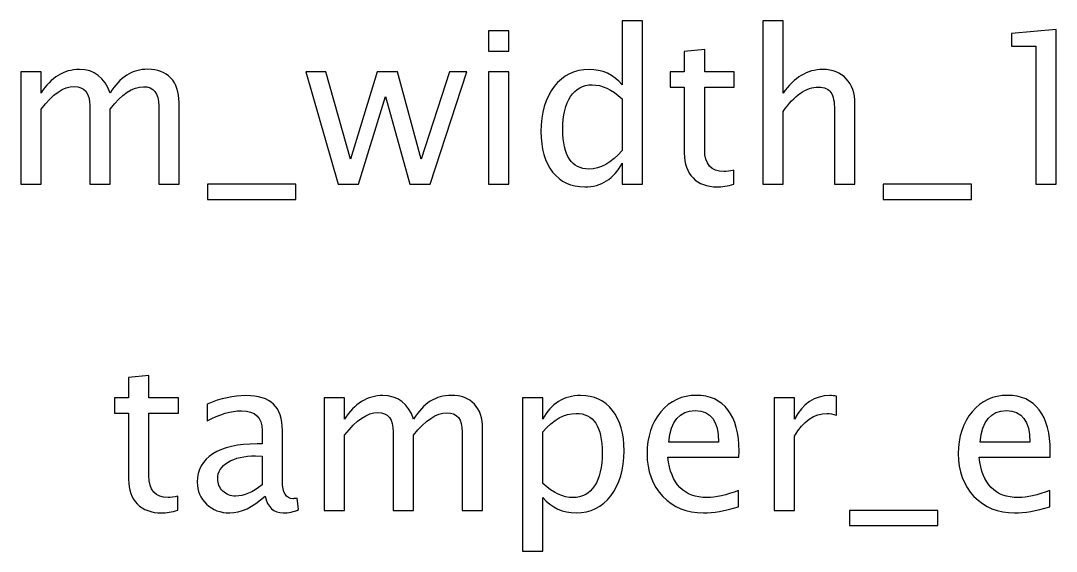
# Model space of a CAD drawing. Header units: centimetres. Extents: x -276 to 74, y -105 to 60.
# Drawn here: x -7.82 to -1.63, y 39.02 to 42.2 of the extents above; entities that cross this region are included whole.
import ezdxf

# ---------------------------------------------------------------- set-up
doc = ezdxf.new("R2010")
doc.units = ezdxf.units.CM
doc.header["$MEASUREMENT"] = 0
doc.layers.add('Layer 1', color=7, linetype='Continuous')

msp = doc.modelspace()

# ---------------------------------------------------------------- linework, layer by layer
at = {"layer": 'Layer 1'}
for points, knots in [([(-5.02428, 42.01516), (-5.02428, 42.01516), (-5.02428, 42.13708), (-5.02428, 42.13708), (-5.02428, 42.13708), (-5.02428, 42.13708), (-4.90236, 42.13708), (-4.90236, 42.13708), (-4.90236, 42.13708), (-4.90236, 42.13708), (-4.90236, 42.01516), (-4.90236, 42.01516), (-4.90236, 42.01516), (-4.90236, 42.01516), (-5.02428, 42.01516), (-5.02428, 42.01516)], [0, 0, 0, 0, 0.2, 0.2, 0.2, 0.2, 0.4, 0.4, 0.4, 0.4, 0.6, 0.6, 0.6, 0.6, 1, 1, 1, 1]), ([(-4.22418, 41.21887), (-4.22418, 41.21887), (-4.22418, 41.34524), (-4.22418, 41.34524), (-4.22418, 41.34524), (-4.27392, 41.25083), (-4.34885, 41.20363), (-4.44897, 41.20363), (-4.44897, 41.20363), (-4.53025, 41.20363), (-4.59417, 41.23305), (-4.64074, 41.29211), (-4.64074, 41.29211), (-4.68731, 41.35116), (-4.71059, 41.43181), (-4.71059, 41.53404), (-4.71059, 41.53404), (-4.71059, 41.6458), (-4.68413, 41.73576), (-4.63143, 41.80392), (-4.63143, 41.80392), (-4.57851, 41.87186), (-4.50908, 41.90594), (-4.42293, 41.90594), (-4.42293, 41.90594), (-4.34314, 41.90594), (-4.27667, 41.87546), (-4.22418, 41.81429), (-4.22418, 41.81429), (-4.22418, 41.81429), (-4.22418, 42.19804), (-4.22418, 42.19804), (-4.22418, 42.19804), (-4.22418, 42.19804), (-4.10226, 42.19804), (-4.10226, 42.19804), (-4.10226, 42.19804), (-4.10226, 42.19804), (-4.10226, 41.21887), (-4.10226, 41.21887), (-4.10226, 41.21887), (-4.10226, 41.21887), (-4.22418, 41.21887), (-4.22418, 41.21887)], [0, 0, 0, 0, 0.0833333, 0.0833333, 0.0833333, 0.0833333, 0.1666667, 0.1666667, 0.1666667, 0.1666667, 0.25, 0.25, 0.25, 0.25, 0.3333333, 0.3333333, 0.3333333, 0.3333333, 0.4166667, 0.4166667, 0.4166667, 0.4166667, 0.5, 0.5, 0.5, 0.5, 0.5833333, 0.5833333, 0.5833333, 0.5833333, 0.6666667, 0.6666667, 0.6666667, 0.6666667, 0.75, 0.75, 0.75, 0.75, 0.8333333, 0.8333333, 0.8333333, 0.8333333, 1, 1, 1, 1]), ([(-3.38302, 41.21887), (-3.38302, 41.21887), (-3.38302, 42.19804), (-3.38302, 42.19804), (-3.38302, 42.19804), (-3.38302, 42.19804), (-3.2611, 42.19804), (-3.2611, 42.19804), (-3.2611, 42.19804), (-3.2611, 42.19804), (-3.2611, 41.76476), (-3.2611, 41.76476), (-3.2611, 41.76476), (-3.19654, 41.85895), (-3.11738, 41.90594), (-3.02382, 41.90594), (-3.02382, 41.90594), (-2.96498, 41.90594), (-2.9182, 41.88753), (-2.8837, 41.85048), (-2.8837, 41.85048), (-2.8492, 41.81365), (-2.83184, 41.76391), (-2.83184, 41.70168), (-2.83184, 41.70168), (-2.83184, 41.70168), (-2.83184, 41.21887), (-2.83184, 41.21887), (-2.83184, 41.21887), (-2.83184, 41.21887), (-2.95376, 41.21887), (-2.95376, 41.21887), (-2.95376, 41.21887), (-2.95376, 41.21887), (-2.95376, 41.66189), (-2.95376, 41.66189), (-2.95376, 41.66189), (-2.95376, 41.71184), (-2.96117, 41.7474), (-2.97577, 41.76857), (-2.97577, 41.76857), (-2.99059, 41.78995), (-3.01493, 41.80053), (-3.04901, 41.80053), (-3.04901, 41.80053), (-3.12394, 41.80053), (-3.19464, 41.75164), (-3.2611, 41.65385), (-3.2611, 41.65385), (-3.2611, 41.65385), (-3.2611, 41.21887), (-3.2611, 41.21887), (-3.2611, 41.21887), (-3.2611, 41.21887), (-3.38302, 41.21887), (-3.38302, 41.21887)], [0, 0, 0, 0, 0.0666667, 0.0666667, 0.0666667, 0.0666667, 0.1333333, 0.1333333, 0.1333333, 0.1333333, 0.2, 0.2, 0.2, 0.2, 0.2666667, 0.2666667, 0.2666667, 0.2666667, 0.3333333, 0.3333333, 0.3333333, 0.3333333, 0.4, 0.4, 0.4, 0.4, 0.4666667, 0.4666667, 0.4666667, 0.4666667, 0.5333333, 0.5333333, 0.5333333, 0.5333333, 0.6, 0.6, 0.6, 0.6, 0.6666667, 0.6666667, 0.6666667, 0.6666667, 0.7333333, 0.7333333, 0.7333333, 0.7333333, 0.8, 0.8, 0.8, 0.8, 0.8666667, 0.8666667, 0.8666667, 0.8666667, 1, 1, 1, 1]), ([(-1.74895, 41.21887), (-1.74895, 41.21887), (-1.74895, 42.04564), (-1.74895, 42.04564), (-1.74895, 42.04564), (-1.74895, 42.04564), (-1.895, 42.04564), (-1.895, 42.04564), (-1.895, 42.04564), (-1.895, 42.04564), (-1.895, 42.12184), (-1.895, 42.12184), (-1.895, 42.12184), (-1.895, 42.12184), (-1.62703, 42.1447), (-1.62703, 42.1447), (-1.62703, 42.1447), (-1.62703, 42.1447), (-1.62703, 41.21887), (-1.62703, 41.21887), (-1.62703, 41.21887), (-1.62703, 41.21887), (-1.74895, 41.21887), (-1.74895, 41.21887)], [0, 0, 0, 0, 0.1428571, 0.1428571, 0.1428571, 0.1428571, 0.2857143, 0.2857143, 0.2857143, 0.2857143, 0.4285714, 0.4285714, 0.4285714, 0.4285714, 0.5714286, 0.5714286, 0.5714286, 0.5714286, 0.7142857, 0.7142857, 0.7142857, 0.7142857, 1, 1, 1, 1]), ([(-3.55701, 41.21908), (-3.59469, 41.20871), (-3.62749, 41.20363), (-3.65522, 41.20363), (-3.65522, 41.20363), (-3.71745, 41.20363), (-3.76592, 41.22141), (-3.80064, 41.25697), (-3.80064, 41.25697), (-3.83556, 41.29253), (-3.85292, 41.34185), (-3.85292, 41.40514), (-3.85292, 41.40514), (-3.85292, 41.40514), (-3.85292, 41.80053), (-3.85292, 41.80053), (-3.85292, 41.80053), (-3.85292, 41.80053), (-3.93716, 41.80053), (-3.93716, 41.80053), (-3.93716, 41.80053), (-3.93716, 41.80053), (-3.93716, 41.89197), (-3.93716, 41.89197), (-3.93716, 41.89197), (-3.93716, 41.89197), (-3.85292, 41.89197), (-3.85292, 41.89197), (-3.85292, 41.89197), (-3.85292, 41.89197), (-3.85292, 42.01368), (-3.85292, 42.01368), (-3.85292, 42.01368), (-3.85292, 42.01368), (-3.731, 42.02532), (-3.731, 42.02532), (-3.731, 42.02532), (-3.731, 42.02532), (-3.731, 41.89197), (-3.731, 41.89197), (-3.731, 41.89197), (-3.731, 41.89197), (-3.55447, 41.89197), (-3.55447, 41.89197), (-3.55447, 41.89197), (-3.55447, 41.89197), (-3.55447, 41.80053), (-3.55447, 41.80053), (-3.55447, 41.80053), (-3.55447, 41.80053), (-3.731, 41.80053), (-3.731, 41.80053), (-3.731, 41.80053), (-3.731, 41.80053), (-3.731, 41.42715), (-3.731, 41.42715), (-3.731, 41.42715), (-3.731, 41.3391), (-3.69269, 41.29507), (-3.61628, 41.29507), (-3.61628, 41.29507), (-3.59998, 41.29507), (-3.58029, 41.29782), (-3.55701, 41.30311), (-3.55701, 41.30311), (-3.55701, 41.30311), (-3.55701, 41.21908), (-3.55701, 41.21908)], [0, 0, 0, 0, 0.0555556, 0.0555556, 0.0555556, 0.0555556, 0.1111111, 0.1111111, 0.1111111, 0.1111111, 0.1666667, 0.1666667, 0.1666667, 0.1666667, 0.2222222, 0.2222222, 0.2222222, 0.2222222, 0.2777778, 0.2777778, 0.2777778, 0.2777778, 0.3333333, 0.3333333, 0.3333333, 0.3333333, 0.3888889, 0.3888889, 0.3888889, 0.3888889, 0.4444444, 0.4444444, 0.4444444, 0.4444444, 0.5, 0.5, 0.5, 0.5, 0.5555556, 0.5555556, 0.5555556, 0.5555556, 0.6111111, 0.6111111, 0.6111111, 0.6111111, 0.6666667, 0.6666667, 0.6666667, 0.6666667, 0.7222222, 0.7222222, 0.7222222, 0.7222222, 0.7777778, 0.7777778, 0.7777778, 0.7777778, 0.8333333, 0.8333333, 0.8333333, 0.8333333, 0.8888889, 0.8888889, 0.8888889, 0.8888889, 1, 1, 1, 1]), ([(-7.82358, 41.21887), (-7.82358, 41.21887), (-7.82358, 41.89197), (-7.82358, 41.89197), (-7.82358, 41.89197), (-7.82358, 41.89197), (-7.70166, 41.89197), (-7.70166, 41.89197), (-7.70166, 41.89197), (-7.70166, 41.89197), (-7.70166, 41.76476), (-7.70166, 41.76476), (-7.70166, 41.76476), (-7.64218, 41.85895), (-7.56598, 41.90594), (-7.47264, 41.90594), (-7.47264, 41.90594), (-7.38268, 41.90594), (-7.32151, 41.85895), (-7.28891, 41.76476), (-7.28891, 41.76476), (-7.23112, 41.8598), (-7.15577, 41.90721), (-7.06327, 41.90721), (-7.06327, 41.90721), (-7.00422, 41.90721), (-6.95829, 41.88985), (-6.92548, 41.85493), (-6.92548, 41.85493), (-6.89267, 41.82), (-6.87616, 41.77111), (-6.87616, 41.70824), (-6.87616, 41.70824), (-6.87616, 41.70824), (-6.87616, 41.21887), (-6.87616, 41.21887), (-6.87616, 41.21887), (-6.87616, 41.21887), (-6.99808, 41.21887), (-6.99808, 41.21887), (-6.99808, 41.21887), (-6.99808, 41.21887), (-6.99808, 41.68814), (-6.99808, 41.68814), (-6.99808, 41.68814), (-6.99808, 41.76476), (-7.02856, 41.80307), (-7.08952, 41.80307), (-7.08952, 41.80307), (-7.15281, 41.80307), (-7.21927, 41.75841), (-7.28891, 41.66887), (-7.28891, 41.66887), (-7.28891, 41.66887), (-7.28891, 41.21887), (-7.28891, 41.21887), (-7.28891, 41.21887), (-7.28891, 41.21887), (-7.41083, 41.21887), (-7.41083, 41.21887), (-7.41083, 41.21887), (-7.41083, 41.21887), (-7.41083, 41.68856), (-7.41083, 41.68856), (-7.41083, 41.68856), (-7.41083, 41.76582), (-7.44173, 41.80434), (-7.50375, 41.80434), (-7.50375, 41.80434), (-7.56535, 41.80434), (-7.63139, 41.75947), (-7.70166, 41.66951), (-7.70166, 41.66951), (-7.70166, 41.66951), (-7.70166, 41.21887), (-7.70166, 41.21887), (-7.70166, 41.21887), (-7.70166, 41.21887), (-7.82358, 41.21887), (-7.82358, 41.21887)], [0, 0, 0, 0, 0.047619, 0.047619, 0.047619, 0.047619, 0.0952381, 0.0952381, 0.0952381, 0.0952381, 0.1428571, 0.1428571, 0.1428571, 0.1428571, 0.1904762, 0.1904762, 0.1904762, 0.1904762, 0.2380952, 0.2380952, 0.2380952, 0.2380952, 0.2857143, 0.2857143, 0.2857143, 0.2857143, 0.3333333, 0.3333333, 0.3333333, 0.3333333, 0.3809524, 0.3809524, 0.3809524, 0.3809524, 0.4285714, 0.4285714, 0.4285714, 0.4285714, 0.4761905, 0.4761905, 0.4761905, 0.4761905, 0.5238095, 0.5238095, 0.5238095, 0.5238095, 0.5714286, 0.5714286, 0.5714286, 0.5714286, 0.6190476, 0.6190476, 0.6190476, 0.6190476, 0.6666667, 0.6666667, 0.6666667, 0.6666667, 0.7142857, 0.7142857, 0.7142857, 0.7142857, 0.7619048, 0.7619048, 0.7619048, 0.7619048, 0.8095238, 0.8095238, 0.8095238, 0.8095238, 0.8571429, 0.8571429, 0.8571429, 0.8571429, 0.9047619, 0.9047619, 0.9047619, 0.9047619, 1, 1, 1, 1]), ([(-5.92408, 41.21887), (-5.92408, 41.21887), (-6.11712, 41.89197), (-6.11712, 41.89197), (-6.11712, 41.89197), (-6.11712, 41.89197), (-5.99816, 41.89197), (-5.99816, 41.89197), (-5.99816, 41.89197), (-5.99816, 41.89197), (-5.85021, 41.36937), (-5.85021, 41.36937), (-5.85021, 41.36937), (-5.85021, 41.36937), (-5.69061, 41.89197), (-5.69061, 41.89197), (-5.69061, 41.89197), (-5.69061, 41.89197), (-5.56869, 41.89197), (-5.56869, 41.89197), (-5.56869, 41.89197), (-5.56869, 41.89197), (-5.42836, 41.37021), (-5.42836, 41.37021), (-5.42836, 41.37021), (-5.42836, 41.37021), (-5.2586, 41.89197), (-5.2586, 41.89197), (-5.2586, 41.89197), (-5.2586, 41.89197), (-5.15446, 41.89197), (-5.15446, 41.89197), (-5.15446, 41.89197), (-5.15446, 41.89197), (-5.37417, 41.21887), (-5.37417, 41.21887), (-5.37417, 41.21887), (-5.37417, 41.21887), (-5.49609, 41.21887), (-5.49609, 41.21887), (-5.49609, 41.21887), (-5.49609, 41.21887), (-5.64045, 41.7438), (-5.64045, 41.7438), (-5.64045, 41.7438), (-5.64045, 41.7438), (-5.80216, 41.21887), (-5.80216, 41.21887), (-5.80216, 41.21887), (-5.80216, 41.21887), (-5.92408, 41.21887), (-5.92408, 41.21887)], [0, 0, 0, 0, 0.0714286, 0.0714286, 0.0714286, 0.0714286, 0.1428571, 0.1428571, 0.1428571, 0.1428571, 0.2142857, 0.2142857, 0.2142857, 0.2142857, 0.2857143, 0.2857143, 0.2857143, 0.2857143, 0.3571429, 0.3571429, 0.3571429, 0.3571429, 0.4285714, 0.4285714, 0.4285714, 0.4285714, 0.5, 0.5, 0.5, 0.5, 0.5714286, 0.5714286, 0.5714286, 0.5714286, 0.6428571, 0.6428571, 0.6428571, 0.6428571, 0.7142857, 0.7142857, 0.7142857, 0.7142857, 0.7857143, 0.7857143, 0.7857143, 0.7857143, 0.8571429, 0.8571429, 0.8571429, 0.8571429, 1, 1, 1, 1]), ([(-5.02428, 41.21887), (-5.02428, 41.21887), (-5.02428, 41.89197), (-5.02428, 41.89197), (-5.02428, 41.89197), (-5.02428, 41.89197), (-4.90236, 41.89197), (-4.90236, 41.89197), (-4.90236, 41.89197), (-4.90236, 41.89197), (-4.90236, 41.21887), (-4.90236, 41.21887), (-4.90236, 41.21887), (-4.90236, 41.21887), (-5.02428, 41.21887), (-5.02428, 41.21887)], [0, 0, 0, 0, 0.2, 0.2, 0.2, 0.2, 0.4, 0.4, 0.4, 0.4, 0.6, 0.6, 0.6, 0.6, 1, 1, 1, 1]), ([(-4.22418, 41.73089), (-4.28747, 41.78656), (-4.34737, 41.8145), (-4.4041, 41.8145), (-4.4041, 41.8145), (-4.45998, 41.8145), (-4.50316, 41.79122), (-4.53385, 41.74444), (-4.53385, 41.74444), (-4.56454, 41.69787), (-4.57978, 41.63183), (-4.57978, 41.54632), (-4.57978, 41.54632), (-4.57978, 41.38905), (-4.52771, 41.31031), (-4.42336, 41.31031), (-4.42336, 41.31031), (-4.35562, 41.31031), (-4.28916, 41.34735), (-4.22418, 41.42122), (-4.22418, 41.42122), (-4.22418, 41.42122), (-4.22418, 41.73089), (-4.22418, 41.73089)], [0, 0, 0, 0, 0.1428571, 0.1428571, 0.1428571, 0.1428571, 0.2857143, 0.2857143, 0.2857143, 0.2857143, 0.4285714, 0.4285714, 0.4285714, 0.4285714, 0.5714286, 0.5714286, 0.5714286, 0.5714286, 0.7142857, 0.7142857, 0.7142857, 0.7142857, 1, 1, 1, 1]), ([(-6.7064, 41.12743), (-6.7064, 41.12743), (-6.7064, 41.21887), (-6.7064, 41.21887), (-6.7064, 41.21887), (-6.7064, 41.21887), (-6.17808, 41.21887), (-6.17808, 41.21887), (-6.17808, 41.21887), (-6.17808, 41.21887), (-6.17808, 41.12743), (-6.17808, 41.12743), (-6.17808, 41.12743), (-6.17808, 41.12743), (-6.7064, 41.12743), (-6.7064, 41.12743)], [0, 0, 0, 0, 0.2, 0.2, 0.2, 0.2, 0.4, 0.4, 0.4, 0.4, 0.6, 0.6, 0.6, 0.6, 1, 1, 1, 1]), ([(-2.66335, 41.12743), (-2.66335, 41.12743), (-2.66335, 41.21887), (-2.66335, 41.21887), (-2.66335, 41.21887), (-2.66335, 41.21887), (-2.13503, 41.21887), (-2.13503, 41.21887), (-2.13503, 41.21887), (-2.13503, 41.21887), (-2.13503, 41.12743), (-2.13503, 41.12743), (-2.13503, 41.12743), (-2.13503, 41.12743), (-2.66335, 41.12743), (-2.66335, 41.12743)], [0, 0, 0, 0, 0.2, 0.2, 0.2, 0.2, 0.4, 0.4, 0.4, 0.4, 0.6, 0.6, 0.6, 0.6, 1, 1, 1, 1]), ([(-6.8825, 39.26751), (-6.92018, 39.25714), (-6.95298, 39.25206), (-6.98071, 39.25206), (-6.98071, 39.25206), (-7.04294, 39.25206), (-7.09141, 39.26984), (-7.12613, 39.3054), (-7.12613, 39.3054), (-7.16105, 39.34096), (-7.17841, 39.39028), (-7.17841, 39.45357), (-7.17841, 39.45357), (-7.17841, 39.45357), (-7.17841, 39.84896), (-7.17841, 39.84896), (-7.17841, 39.84896), (-7.17841, 39.84896), (-7.26265, 39.84896), (-7.26265, 39.84896), (-7.26265, 39.84896), (-7.26265, 39.84896), (-7.26265, 39.9404), (-7.26265, 39.9404), (-7.26265, 39.9404), (-7.26265, 39.9404), (-7.17841, 39.9404), (-7.17841, 39.9404), (-7.17841, 39.9404), (-7.17841, 39.9404), (-7.17841, 40.06211), (-7.17841, 40.06211), (-7.17841, 40.06211), (-7.17841, 40.06211), (-7.05649, 40.07375), (-7.05649, 40.07375), (-7.05649, 40.07375), (-7.05649, 40.07375), (-7.05649, 39.9404), (-7.05649, 39.9404), (-7.05649, 39.9404), (-7.05649, 39.9404), (-6.87996, 39.9404), (-6.87996, 39.9404), (-6.87996, 39.9404), (-6.87996, 39.9404), (-6.87996, 39.84896), (-6.87996, 39.84896), (-6.87996, 39.84896), (-6.87996, 39.84896), (-7.05649, 39.84896), (-7.05649, 39.84896), (-7.05649, 39.84896), (-7.05649, 39.84896), (-7.05649, 39.47558), (-7.05649, 39.47558), (-7.05649, 39.47558), (-7.05649, 39.38753), (-7.01818, 39.3435), (-6.94177, 39.3435), (-6.94177, 39.3435), (-6.92547, 39.3435), (-6.90578, 39.34625), (-6.8825, 39.35154), (-6.8825, 39.35154), (-6.8825, 39.35154), (-6.8825, 39.26751), (-6.8825, 39.26751)], [0, 0, 0, 0, 0.0555556, 0.0555556, 0.0555556, 0.0555556, 0.1111111, 0.1111111, 0.1111111, 0.1111111, 0.1666667, 0.1666667, 0.1666667, 0.1666667, 0.2222222, 0.2222222, 0.2222222, 0.2222222, 0.2777778, 0.2777778, 0.2777778, 0.2777778, 0.3333333, 0.3333333, 0.3333333, 0.3333333, 0.3888889, 0.3888889, 0.3888889, 0.3888889, 0.4444444, 0.4444444, 0.4444444, 0.4444444, 0.5, 0.5, 0.5, 0.5, 0.5555556, 0.5555556, 0.5555556, 0.5555556, 0.6111111, 0.6111111, 0.6111111, 0.6111111, 0.6666667, 0.6666667, 0.6666667, 0.6666667, 0.7222222, 0.7222222, 0.7222222, 0.7222222, 0.7777778, 0.7777778, 0.7777778, 0.7777778, 0.8333333, 0.8333333, 0.8333333, 0.8333333, 0.8888889, 0.8888889, 0.8888889, 0.8888889, 1, 1, 1, 1]), ([(-6.36159, 39.35303), (-6.43482, 39.28572), (-6.50531, 39.25206), (-6.57304, 39.25206), (-6.57304, 39.25206), (-6.62871, 39.25206), (-6.67507, 39.26942), (-6.71168, 39.30434), (-6.71168, 39.30434), (-6.74851, 39.33927), (-6.76693, 39.38329), (-6.76693, 39.43642), (-6.76693, 39.43642), (-6.76693, 39.50987), (-6.73603, 39.56639), (-6.67422, 39.60576), (-6.67422, 39.60576), (-6.61241, 39.64513), (-6.52372, 39.66481), (-6.40815, 39.66481), (-6.40815, 39.66481), (-6.40815, 39.66481), (-6.37958, 39.66481), (-6.37958, 39.66481), (-6.37958, 39.66481), (-6.37958, 39.66481), (-6.37958, 39.74588), (-6.37958, 39.74588), (-6.37958, 39.74588), (-6.37958, 39.82398), (-6.42022, 39.86293), (-6.50171, 39.86293), (-6.50171, 39.86293), (-6.56479, 39.86293), (-6.63379, 39.84303), (-6.70851, 39.80324), (-6.70851, 39.80324), (-6.70851, 39.80324), (-6.70851, 39.90357), (-6.70851, 39.90357), (-6.70851, 39.90357), (-6.62638, 39.93744), (-6.54891, 39.95437), (-6.47631, 39.95437), (-6.47631, 39.95437), (-6.40159, 39.95437), (-6.34635, 39.93744), (-6.311, 39.90336), (-6.311, 39.90336), (-6.27544, 39.86928), (-6.25766, 39.81679), (-6.25766, 39.74588), (-6.25766, 39.74588), (-6.25766, 39.74588), (-6.25766, 39.44171), (-6.25766, 39.44171), (-6.25766, 39.44171), (-6.25766, 39.37208), (-6.23628, 39.33715), (-6.19331, 39.33715), (-6.19331, 39.33715), (-6.18802, 39.33715), (-6.18019, 39.338), (-6.16982, 39.33969), (-6.16982, 39.33969), (-6.16982, 39.33969), (-6.16114, 39.27196), (-6.16114, 39.27196), (-6.16114, 39.27196), (-6.18887, 39.25862), (-6.21935, 39.25206), (-6.25279, 39.25206), (-6.25279, 39.25206), (-6.30973, 39.25206), (-6.34592, 39.28572), (-6.36159, 39.35303)], [0, 0, 0, 0, 0.05, 0.05, 0.05, 0.05, 0.1, 0.1, 0.1, 0.1, 0.15, 0.15, 0.15, 0.15, 0.2, 0.2, 0.2, 0.2, 0.25, 0.25, 0.25, 0.25, 0.3, 0.3, 0.3, 0.3, 0.35, 0.35, 0.35, 0.35, 0.4, 0.4, 0.4, 0.4, 0.45, 0.45, 0.45, 0.45, 0.5, 0.5, 0.5, 0.5, 0.55, 0.55, 0.55, 0.55, 0.6, 0.6, 0.6, 0.6, 0.65, 0.65, 0.65, 0.65, 0.7, 0.7, 0.7, 0.7, 0.75, 0.75, 0.75, 0.75, 0.8, 0.8, 0.8, 0.8, 0.85, 0.85, 0.85, 0.85, 0.9, 0.9, 0.9, 0.9, 1, 1, 1, 1]), ([(-6.00726, 39.2673), (-6.00726, 39.2673), (-6.00726, 39.9404), (-6.00726, 39.9404), (-6.00726, 39.9404), (-6.00726, 39.9404), (-5.88534, 39.9404), (-5.88534, 39.9404), (-5.88534, 39.9404), (-5.88534, 39.9404), (-5.88534, 39.81319), (-5.88534, 39.81319), (-5.88534, 39.81319), (-5.82586, 39.90738), (-5.74966, 39.95437), (-5.65632, 39.95437), (-5.65632, 39.95437), (-5.56636, 39.95437), (-5.50519, 39.90738), (-5.47259, 39.81319), (-5.47259, 39.81319), (-5.4148, 39.90823), (-5.33945, 39.95564), (-5.24695, 39.95564), (-5.24695, 39.95564), (-5.1879, 39.95564), (-5.14197, 39.93828), (-5.10916, 39.90336), (-5.10916, 39.90336), (-5.07635, 39.86843), (-5.05984, 39.81954), (-5.05984, 39.75667), (-5.05984, 39.75667), (-5.05984, 39.75667), (-5.05984, 39.2673), (-5.05984, 39.2673), (-5.05984, 39.2673), (-5.05984, 39.2673), (-5.18176, 39.2673), (-5.18176, 39.2673), (-5.18176, 39.2673), (-5.18176, 39.2673), (-5.18176, 39.73657), (-5.18176, 39.73657), (-5.18176, 39.73657), (-5.18176, 39.81319), (-5.21224, 39.8515), (-5.2732, 39.8515), (-5.2732, 39.8515), (-5.33649, 39.8515), (-5.40295, 39.80684), (-5.47259, 39.7173), (-5.47259, 39.7173), (-5.47259, 39.7173), (-5.47259, 39.2673), (-5.47259, 39.2673), (-5.47259, 39.2673), (-5.47259, 39.2673), (-5.59451, 39.2673), (-5.59451, 39.2673), (-5.59451, 39.2673), (-5.59451, 39.2673), (-5.59451, 39.73699), (-5.59451, 39.73699), (-5.59451, 39.73699), (-5.59451, 39.81425), (-5.62541, 39.85277), (-5.68743, 39.85277), (-5.68743, 39.85277), (-5.74903, 39.85277), (-5.81507, 39.8079), (-5.88534, 39.71794), (-5.88534, 39.71794), (-5.88534, 39.71794), (-5.88534, 39.2673), (-5.88534, 39.2673), (-5.88534, 39.2673), (-5.88534, 39.2673), (-6.00726, 39.2673), (-6.00726, 39.2673)], [0, 0, 0, 0, 0.047619, 0.047619, 0.047619, 0.047619, 0.0952381, 0.0952381, 0.0952381, 0.0952381, 0.1428571, 0.1428571, 0.1428571, 0.1428571, 0.1904762, 0.1904762, 0.1904762, 0.1904762, 0.2380952, 0.2380952, 0.2380952, 0.2380952, 0.2857143, 0.2857143, 0.2857143, 0.2857143, 0.3333333, 0.3333333, 0.3333333, 0.3333333, 0.3809524, 0.3809524, 0.3809524, 0.3809524, 0.4285714, 0.4285714, 0.4285714, 0.4285714, 0.4761905, 0.4761905, 0.4761905, 0.4761905, 0.5238095, 0.5238095, 0.5238095, 0.5238095, 0.5714286, 0.5714286, 0.5714286, 0.5714286, 0.6190476, 0.6190476, 0.6190476, 0.6190476, 0.6666667, 0.6666667, 0.6666667, 0.6666667, 0.7142857, 0.7142857, 0.7142857, 0.7142857, 0.7619048, 0.7619048, 0.7619048, 0.7619048, 0.8095238, 0.8095238, 0.8095238, 0.8095238, 0.8571429, 0.8571429, 0.8571429, 0.8571429, 0.9047619, 0.9047619, 0.9047619, 0.9047619, 1, 1, 1, 1]), ([(-4.8215, 39.02219), (-4.8215, 39.02219), (-4.8215, 39.9404), (-4.8215, 39.9404), (-4.8215, 39.9404), (-4.8215, 39.9404), (-4.69958, 39.9404), (-4.69958, 39.9404), (-4.69958, 39.9404), (-4.69958, 39.9404), (-4.69958, 39.81319), (-4.69958, 39.81319), (-4.69958, 39.81319), (-4.64963, 39.90738), (-4.57448, 39.95437), (-4.47437, 39.95437), (-4.47437, 39.95437), (-4.3933, 39.95437), (-4.32959, 39.92495), (-4.28302, 39.86589), (-4.28302, 39.86589), (-4.23645, 39.80684), (-4.21317, 39.72619), (-4.21317, 39.62396), (-4.21317, 39.62396), (-4.21317, 39.51262), (-4.23963, 39.42266), (-4.29233, 39.35451), (-4.29233, 39.35451), (-4.34504, 39.28614), (-4.41446, 39.25206), (-4.5004, 39.25206), (-4.5004, 39.25206), (-4.5802, 39.25206), (-4.64666, 39.28254), (-4.69958, 39.34371), (-4.69958, 39.34371), (-4.69958, 39.34371), (-4.69958, 39.02219), (-4.69958, 39.02219), (-4.69958, 39.02219), (-4.69958, 39.02219), (-4.8215, 39.02219), (-4.8215, 39.02219)], [0, 0, 0, 0, 0.0833333, 0.0833333, 0.0833333, 0.0833333, 0.1666667, 0.1666667, 0.1666667, 0.1666667, 0.25, 0.25, 0.25, 0.25, 0.3333333, 0.3333333, 0.3333333, 0.3333333, 0.4166667, 0.4166667, 0.4166667, 0.4166667, 0.5, 0.5, 0.5, 0.5, 0.5833333, 0.5833333, 0.5833333, 0.5833333, 0.6666667, 0.6666667, 0.6666667, 0.6666667, 0.75, 0.75, 0.75, 0.75, 0.8333333, 0.8333333, 0.8333333, 0.8333333, 1, 1, 1, 1]), ([(-3.52822, 39.28889), (-3.61013, 39.26434), (-3.6802, 39.25206), (-3.73862, 39.25206), (-3.73862, 39.25206), (-3.83831, 39.25206), (-3.91938, 39.28508), (-3.98182, 39.35091), (-3.98182, 39.35091), (-4.04426, 39.41674), (-4.07559, 39.50204), (-4.07559, 39.60703), (-4.07559, 39.60703), (-4.07559, 39.70884), (-4.04807, 39.79245), (-3.99283, 39.85785), (-3.99283, 39.85785), (-3.93758, 39.92304), (-3.86689, 39.95564), (-3.78074, 39.95564), (-3.78074, 39.95564), (-3.69925, 39.95564), (-3.63617, 39.92664), (-3.59172, 39.86865), (-3.59172, 39.86865), (-3.54727, 39.81065), (-3.52504, 39.72852), (-3.52504, 39.62205), (-3.52504, 39.62205), (-3.52504, 39.62205), (-3.52568, 39.5848), (-3.52568, 39.5848), (-3.52568, 39.5848), (-3.52568, 39.5848), (-3.95113, 39.5848), (-3.95113, 39.5848), (-3.95113, 39.5848), (-3.93335, 39.42393), (-3.85482, 39.3435), (-3.71576, 39.3435), (-3.71576, 39.3435), (-3.66474, 39.3435), (-3.6023, 39.35789), (-3.52822, 39.38668), (-3.52822, 39.38668), (-3.52822, 39.38668), (-3.52822, 39.28889), (-3.52822, 39.28889)], [0, 0, 0, 0, 0.0769231, 0.0769231, 0.0769231, 0.0769231, 0.1538462, 0.1538462, 0.1538462, 0.1538462, 0.2307692, 0.2307692, 0.2307692, 0.2307692, 0.3076923, 0.3076923, 0.3076923, 0.3076923, 0.3846154, 0.3846154, 0.3846154, 0.3846154, 0.4615385, 0.4615385, 0.4615385, 0.4615385, 0.5384615, 0.5384615, 0.5384615, 0.5384615, 0.6153846, 0.6153846, 0.6153846, 0.6153846, 0.6923077, 0.6923077, 0.6923077, 0.6923077, 0.7692308, 0.7692308, 0.7692308, 0.7692308, 0.8461538, 0.8461538, 0.8461538, 0.8461538, 1, 1, 1, 1]), ([(-3.31465, 39.2673), (-3.31465, 39.2673), (-3.31465, 39.9404), (-3.31465, 39.9404), (-3.31465, 39.9404), (-3.31465, 39.9404), (-3.19273, 39.9404), (-3.19273, 39.9404), (-3.19273, 39.9404), (-3.19273, 39.9404), (-3.19273, 39.81319), (-3.19273, 39.81319), (-3.19273, 39.81319), (-3.14426, 39.90738), (-3.07398, 39.95437), (-2.9817, 39.95437), (-2.9817, 39.95437), (-2.96921, 39.95437), (-2.95609, 39.95331), (-2.94254, 39.9512), (-2.94254, 39.9512), (-2.94254, 39.9512), (-2.94254, 39.83711), (-2.94254, 39.83711), (-2.94254, 39.83711), (-2.96371, 39.84409), (-2.98233, 39.84769), (-2.99842, 39.84769), (-2.99842, 39.84769), (-3.07589, 39.84769), (-3.14066, 39.80197), (-3.19273, 39.71032), (-3.19273, 39.71032), (-3.19273, 39.71032), (-3.19273, 39.2673), (-3.19273, 39.2673), (-3.19273, 39.2673), (-3.19273, 39.2673), (-3.31465, 39.2673), (-3.31465, 39.2673)], [0, 0, 0, 0, 0.0909091, 0.0909091, 0.0909091, 0.0909091, 0.1818182, 0.1818182, 0.1818182, 0.1818182, 0.2727273, 0.2727273, 0.2727273, 0.2727273, 0.3636364, 0.3636364, 0.3636364, 0.3636364, 0.4545455, 0.4545455, 0.4545455, 0.4545455, 0.5454545, 0.5454545, 0.5454545, 0.5454545, 0.6363636, 0.6363636, 0.6363636, 0.6363636, 0.7272727, 0.7272727, 0.7272727, 0.7272727, 0.8181818, 0.8181818, 0.8181818, 0.8181818, 1, 1, 1, 1]), ([(-1.66598, 39.28889), (-1.74789, 39.26434), (-1.81796, 39.25206), (-1.87638, 39.25206), (-1.87638, 39.25206), (-1.97607, 39.25206), (-2.05714, 39.28508), (-2.11958, 39.35091), (-2.11958, 39.35091), (-2.18202, 39.41674), (-2.21335, 39.50204), (-2.21335, 39.60703), (-2.21335, 39.60703), (-2.21335, 39.70884), (-2.18583, 39.79245), (-2.13059, 39.85785), (-2.13059, 39.85785), (-2.07534, 39.92304), (-2.00465, 39.95564), (-1.9185, 39.95564), (-1.9185, 39.95564), (-1.83701, 39.95564), (-1.77393, 39.92664), (-1.72948, 39.86865), (-1.72948, 39.86865), (-1.68503, 39.81065), (-1.6628, 39.72852), (-1.6628, 39.62205), (-1.6628, 39.62205), (-1.6628, 39.62205), (-1.66344, 39.5848), (-1.66344, 39.5848), (-1.66344, 39.5848), (-1.66344, 39.5848), (-2.08889, 39.5848), (-2.08889, 39.5848), (-2.08889, 39.5848), (-2.07111, 39.42393), (-1.99258, 39.3435), (-1.85352, 39.3435), (-1.85352, 39.3435), (-1.8025, 39.3435), (-1.74006, 39.35789), (-1.66598, 39.38668), (-1.66598, 39.38668), (-1.66598, 39.38668), (-1.66598, 39.28889), (-1.66598, 39.28889)], [0, 0, 0, 0, 0.0769231, 0.0769231, 0.0769231, 0.0769231, 0.1538462, 0.1538462, 0.1538462, 0.1538462, 0.2307692, 0.2307692, 0.2307692, 0.2307692, 0.3076923, 0.3076923, 0.3076923, 0.3076923, 0.3846154, 0.3846154, 0.3846154, 0.3846154, 0.4615385, 0.4615385, 0.4615385, 0.4615385, 0.5384615, 0.5384615, 0.5384615, 0.5384615, 0.6153846, 0.6153846, 0.6153846, 0.6153846, 0.6923077, 0.6923077, 0.6923077, 0.6923077, 0.7692308, 0.7692308, 0.7692308, 0.7692308, 0.8461538, 0.8461538, 0.8461538, 0.8461538, 1, 1, 1, 1]), ([(-4.69958, 39.42774), (-4.63671, 39.37165), (-4.57681, 39.3435), (-4.51987, 39.3435), (-4.51987, 39.3435), (-4.46378, 39.3435), (-4.42039, 39.367), (-4.38991, 39.41377), (-4.38991, 39.41377), (-4.35922, 39.46055), (-4.34398, 39.52638), (-4.34398, 39.61147), (-4.34398, 39.61147), (-4.34398, 39.76895), (-4.39605, 39.84769), (-4.50019, 39.84769), (-4.50019, 39.84769), (-4.56835, 39.84769), (-4.63481, 39.81086), (-4.69958, 39.73699), (-4.69958, 39.73699), (-4.69958, 39.73699), (-4.69958, 39.42774), (-4.69958, 39.42774)], [0, 0, 0, 0, 0.1428571, 0.1428571, 0.1428571, 0.1428571, 0.2857143, 0.2857143, 0.2857143, 0.2857143, 0.4285714, 0.4285714, 0.4285714, 0.4285714, 0.5714286, 0.5714286, 0.5714286, 0.5714286, 0.7142857, 0.7142857, 0.7142857, 0.7142857, 1, 1, 1, 1]), ([(-3.94478, 39.67624), (-3.94478, 39.67624), (-3.6476, 39.67624), (-3.6476, 39.67624), (-3.6476, 39.67624), (-3.6476, 39.80155), (-3.69438, 39.8642), (-3.78772, 39.8642), (-3.78772, 39.8642), (-3.8817, 39.8642), (-3.93398, 39.80155), (-3.94478, 39.67624)], [0, 0, 0, 0, 0.25, 0.25, 0.25, 0.25, 0.5, 0.5, 0.5, 0.5, 1, 1, 1, 1]), ([(-2.08254, 39.67624), (-2.08254, 39.67624), (-1.78536, 39.67624), (-1.78536, 39.67624), (-1.78536, 39.67624), (-1.78536, 39.80155), (-1.83214, 39.8642), (-1.92548, 39.8642), (-1.92548, 39.8642), (-2.01946, 39.8642), (-2.07174, 39.80155), (-2.08254, 39.67624)], [0, 0, 0, 0, 0.25, 0.25, 0.25, 0.25, 0.5, 0.5, 0.5, 0.5, 1, 1, 1, 1]), ([(-6.37958, 39.41949), (-6.37958, 39.41949), (-6.37958, 39.59242), (-6.37958, 39.59242), (-6.37958, 39.59242), (-6.37958, 39.59242), (-6.41874, 39.59369), (-6.41874, 39.59369), (-6.41874, 39.59369), (-6.48647, 39.59369), (-6.54108, 39.5812), (-6.58278, 39.55623), (-6.58278, 39.55623), (-6.62427, 39.53104), (-6.64501, 39.49781), (-6.64501, 39.45632), (-6.64501, 39.45632), (-6.64501, 39.42732), (-6.63464, 39.40277), (-6.61411, 39.38266), (-6.61411, 39.38266), (-6.59336, 39.36255), (-6.56817, 39.35239), (-6.53833, 39.35239), (-6.53833, 39.35239), (-6.48753, 39.35239), (-6.43461, 39.37483), (-6.37958, 39.41949)], [0, 0, 0, 0, 0.125, 0.125, 0.125, 0.125, 0.25, 0.25, 0.25, 0.25, 0.375, 0.375, 0.375, 0.375, 0.5, 0.5, 0.5, 0.5, 0.625, 0.625, 0.625, 0.625, 0.75, 0.75, 0.75, 0.75, 1, 1, 1, 1]), ([(-2.86359, 39.17586), (-2.86359, 39.17586), (-2.86359, 39.2673), (-2.86359, 39.2673), (-2.86359, 39.2673), (-2.86359, 39.2673), (-2.33527, 39.2673), (-2.33527, 39.2673), (-2.33527, 39.2673), (-2.33527, 39.2673), (-2.33527, 39.17586), (-2.33527, 39.17586), (-2.33527, 39.17586), (-2.33527, 39.17586), (-2.86359, 39.17586), (-2.86359, 39.17586)], [0, 0, 0, 0, 0.2, 0.2, 0.2, 0.2, 0.4, 0.4, 0.4, 0.4, 0.6, 0.6, 0.6, 0.6, 1, 1, 1, 1])]:
    msp.add_open_spline(points, degree=3, knots=knots, dxfattribs=at)

doc.saveas('drawing.dxf')
